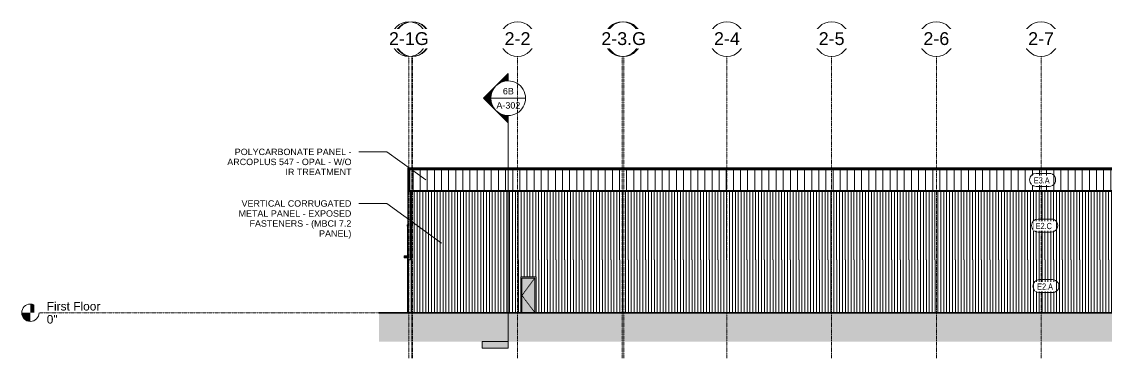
# Model space of a CAD drawing. Header units: inches. Extents: x 20273 to 40520, y -355 to 835.
# Drawn here: x 34483 to 37479, y -126 to 805 of the extents above; entities that cross this region are included whole.
import ezdxf

# ---------------------------------------------------------------- set-up
doc = ezdxf.new("R2010")
doc.units = ezdxf.units.IN
doc.header["$MEASUREMENT"] = 0
doc.linetypes.add('Dash 1_16_', pattern=[0.12499999999999999, 0.06249999999999999, -0.06249999999999999])
doc.linetypes.add('Grid Line 1_2_', pattern=[0.8749999999999999, 0.4999999999999999, -0.125, 0.125, -0.125])
for name, color, linetype, lineweight in [('A-ANNO-KEYN', 231, 'Continuous', 9), ('A-DOOR', 31, 'Continuous', 13), ('A-DOOR-FRAM', 31, 'Continuous', 9), ('A-FLOR-LEVL', 51, 'Continuous', 9), ('A-GLAZ-CWMG', 51, 'Continuous', 13), ('A-ROOF', 132, 'Continuous', 13), ('A-ROOF-PATT', 132, 'Continuous', 13), ('A-WALL', 113, 'Continuous', 13), ('A-WALL-IDEN', 211, 'Continuous', 9), ('A-WALL-PATT', 111, 'Continuous', 13), ('C-TOPO', 7, 'Continuous', 13), ('G-ANNO-SYMB', 111, 'Continuous', 9), ('S-BEAM', 12, 'Continuous', 13), ('S-GRID', 1, 'Continuous', 9), ('S-GRID-IDEN', 1, 'Continuous', 9)]:
    doc.layers.add(name, color=color, linetype=linetype, lineweight=lineweight)
doc.styles.add('Arial', font='arial.ttf', dxfattribs={"height": 23.60479041916165})
doc.styles.add('Arial_1', font='arial.ttf', dxfattribs={"height": 35.40718562874248})
doc.styles.add('Arial_2', font='arial.ttf', dxfattribs={"height": 17.70359281437124})
doc.styles.add('Century Gothic', font='GOTHIC.TTF', dxfattribs={"width": 0.8, "height": 17.24534161490682})
pattern_1 = [(90, (-88111.951, 0), (-8, 4.898587196589413e-16), [])]

# ---------------------------------------------------------------- blocks, each defined once
blk = doc.blocks.new('Rectangular Mullion - Profile_Polycarbonate_Upper and left-1768104-Elevation - North')
at = {"layer": 'A-GLAZ-CWMG'}
blk.add_hatch(color=256, dxfattribs=at).paths.add_polyline_path([(-22994.98130365696, 395.4854589171823), (-22784.14022535338, 395.4854589171823), (-22784.14022535338, 398.2354589171825), (-26278.64022535337, 398.2354589171825), (-26278.64022535337, 395.4854589171823), (-23556.46530365697, 395.4854589171823)], flags=0)
for p, q in [((-26278.64022535337, 395.4854589171818), (-26278.64022535337, 398.2354589171818)), ((-26278.64022535337, 398.2354589171818), (-22784.14022535339, 398.2354589171818)), ((-26278.64022535337, 395.4854589171818), (-22784.14022535339, 395.4854589171818)), ((-22784.14022535339, 398.2354589171818), (-22784.14022535339, 395.4854589171818))]:
    blk.add_line(p, q, dxfattribs=at)
blk = doc.blocks.new('Rectangular Mullion - Profile_Polycarbonate_Lower-1768105-Elevation - North')
at = {"layer": 'A-GLAZ-CWMG'}
blk.add_hatch(color=256, dxfattribs=at).paths.add_polyline_path([(-24679.43330365696, 335.5177501615204), (-22784.14022535337, 335.5177501615204), (-22784.14022535337, 338.26775016152), (-26278.64022535336, 338.26775016152), (-26278.64022535336, 335.5177501615204), (-25240.91730365696, 335.5177501615204)], flags=0)
for p, q in [((-26278.64022535336, 335.5177501615204), (-26278.64022535336, 338.2677501615204)), ((-22784.14022535338, 338.2677501615204), (-26278.64022535336, 338.2677501615204)), ((-22784.14022535338, 335.5177501615204), (-26278.64022535336, 335.5177501615204)), ((-22784.14022535338, 338.2677501615204), (-22784.14022535338, 335.5177501615204))]:
    blk.add_line(p, q, dxfattribs=at)
blk = doc.blocks.new('Rectangular Mullion - Profile_Polycarbonate_right-1766190-Elevation - North')
at = {"layer": 'A-GLAZ-CWMG'}
blk.add_hatch(color=256, dxfattribs=at).paths.add_polyline_path([(-26278.64022535336, 335.5177501615214), (-26278.64022535336, 398.2354589171825), (-26281.39022535337, 398.2354589171825), (-26281.39022535337, 335.5177501615214)], flags=0)
for p, q in [((-26281.39022535337, 398.2354589171818), (-26278.64022535337, 398.2354589171818)), ((-26281.39022535337, 335.5177501615204), (-26281.39022535337, 398.2354589171818)), ((-26278.64022535337, 335.5177501615204), (-26278.64022535337, 398.2354589171818)), ((-26278.64022535337, 335.5177501615204), (-26281.39022535337, 335.5177501615204))]:
    blk.add_line(p, q, dxfattribs=at)
blk = doc.blocks.new('columns and girder2 - one-1334686-Elevation - North')
at = {"layer": 'S-BEAM'}
h = blk.add_hatch(color=256, dxfattribs=at)
h.paths.add_polyline_path([(-25697.39022535361, 335.0000000000001), (-25696.39022535361, 335.0000000000001), (-25696.39022535361, 335.5177501615206), (-25697.39022535361, 335.5177501615206)], flags=0)
h.paths.add_polyline_path([(-25685.39022535361, 335.0000000000001), (-25685.39022535361, 335.5177501615206), (-25686.3902253536, 335.5177501615206), (-25686.3902253536, 335.0000000000001)], flags=0)
blk.add_hatch(color=256, dxfattribs=at).paths.add_polyline_path([(-25686.3902253536, 335.0000000000001), (-25686.3902253536, 335.5177501615206), (-25696.3902253536, 335.5177501615206), (-25696.3902253536, 335.0000000000001)], flags=0)
for p, q in [((-25697.39022535361, 334.9999999999998), (-25697.39022535361, 335.5177501615204)), ((-25696.3902253536, 335.51775016152), (-25696.3902253536, 334.9999999999994)), ((-25686.3902253536, 335.5177501615204), (-25686.3902253536, 334.9999999999998)), ((-25685.39022535361, 335.5177501615203), (-25685.39022535361, 334.9999999999996))]:
    blk.add_line(p, q, dxfattribs=at)
blk = doc.blocks.new('Single-Flush - 36_ x 96_-1048073-Elevation - North')
at = {"layer": 'A-DOOR'}
blk.add_hatch(color=256, dxfattribs=at).paths.add_polyline_path([(-25968.76522535359, 0), (-25932.76522535359, 0), (-25932.76522535359, 95.99999999999999), (-25968.76522535359, 95.99999999999999), (-25968.76522535359, 59.99999999999658)], flags=0)
at = {"layer": 'A-DOOR-FRAM', "lineweight": 13}
blk.add_hatch(color=256, dxfattribs=at).paths.add_polyline_path([(-25971.76522535359, 0), (-25968.76522535359, 0), (-25968.76522535359, 95.99999999999999), (-25932.76522535359, 95.99999999999999), (-25932.76522535359, 0), (-25929.76522535359, 0), (-25929.76522535359, 98.99999999999999), (-25971.76522535359, 98.99999999999999), (-25971.76522535359, 76.44425874120724)], flags=0)
at = {"layer": 'A-DOOR', "linetype": 'Dash 1_16_', "lineweight": 9}
for p in [(-25932.76522535359, 95.99999999999997), (-25932.76522535359, -1.773666454062932e-15)]:
    blk.add_line(p, (-25968.76522535359, 47.99999999999998), dxfattribs=at)
at = {"layer": 'A-DOOR-FRAM'}
for p, q in [((-25929.76522535359, 98.99999999999994), (-25971.76522535359, 98.99999999999994)), ((-25971.76522535359, 98.99999999999994), (-25971.76522535359, 0)), ((-25968.76522535359, 0), (-25968.76522535359, 96.00000000000007)), ((-25968.76522535359, 96.00000000000007), (-25932.76522535359, 96.00000000000007)), ((-25932.76522535359, 96.00000000000007), (-25932.76522535359, 0)), ((-25929.76522535359, 0), (-25929.76522535359, 98.99999999999994))]:
    blk.add_line(p, q, dxfattribs=at)
blk = doc.blocks.new('Girt_C - 8_D-1405508-Elevation - North')
at = {"layer": 'S-BEAM'}
blk.add_line((-26281.44491285339, 390.0394375628344), (-26281.44491285339, 389.6162454367583), dxfattribs=at)
blk = doc.blocks.new('HSS-Hollow Structural Section - HSS1-1_2X1-1_2X1_8 - Obsolete-1395972-Elevation - North')
at = {"layer": 'S-BEAM'}
for points in [[(-26294.39022536247, 152.8884874197126), (-26284.70272535371, 152.8884874197132), (-26284.70272535371, 153.110459774053), (-26294.39022536247, 153.0495651280694)], [(-26284.70272535371, 151.8533855559894), (-26284.70272535371, 152.8884874197132), (-26294.39022536247, 152.8884874197126), (-26294.39022536247, 151.8533855559893)], [(-26284.70272535371, 151.6119283966592), (-26284.70272535371, 151.8533855559894), (-26294.39022536247, 151.8533855559893), (-26294.39022536247, 151.6119283966591)], [(-26284.70272535371, 151.5687991523374), (-26284.70272535371, 151.6119283966592), (-26294.39022536247, 151.5687991523374)]]:
    blk.add_hatch(color=256, dxfattribs=at).paths.add_polyline_path(points, flags=0)
for p, q in [((-26284.70272535371, 153.1108291333406), (-26294.39022536247, 153.1108291333406)), ((-26294.39022536247, 152.8884874197136), (-26294.39022536247, 153.1106280062978)), ((-26294.39022536247, 151.8533855559899), (-26294.39022536247, 152.8884874197136)), ((-26294.39022536247, 151.6119283966593), (-26294.39022536247, 151.8533855559899)), ((-26294.39022536247, 151.5687991523374), (-26294.39022536247, 151.6119283966593)), ((-26294.39022536247, 151.5685980252942), (-26284.70272535371, 151.5685980252942))]:
    blk.add_line(p, q, dxfattribs=at)
blk = doc.blocks.new('Level - Level Head - Circle-15001-Elevation - North')
at = {"layer": 'A-FLOR-LEVL'}
h = blk.add_hatch(color=256, dxfattribs=at)
edge = h.paths.add_edge_path(flags=0)
edge.add_line((-27327.82474626639, -23.99999999999998), (-27327.82474626639, -1.06581410364015e-13))
edge.add_line((-27327.82474626639, -1.079136779935651e-13), (-27351.82474626639, -1.079136779935651e-13))
edge.add_arc((-27327.82474626639, 0), 24.00000000000001, 180.0000000000002, 269.9999999999997)
h = blk.add_hatch(color=256, dxfattribs=at)
edge = h.paths.add_edge_path(flags=0)
edge.add_line((-27327.82474626639, 7.24528162299766e-14), (-27303.82474626639, 7.245281622997649e-14))
edge.add_arc((-27327.82474626639, -1.48803721005876e-15), 24.00000000000004, 4.452776554048924e-14, 90.0000000000001)
edge.add_line((-27327.82474626639, 23.99999999999998), (-27327.82474626639, 7.105427357601002e-14))
blk.add_circle((-27327.82474626639, 0), 24, dxfattribs=at)
blk = doc.blocks.new('Grid - Grid Head - Circle-14747-Elevation - North')
at = {"layer": 'S-GRID-IDEN'}
blk.add_circle((-23085.89022535334, 756.7690798906833), 48, dxfattribs=at)
blk = doc.blocks.new('Section - 3_32_ x 3_8_-18514-Elevation - North')
at = {"layer": 'G-ANNO-SYMB'}
blk.add_hatch(color=256, dxfattribs=at).paths.add_polyline_path([(-22946.15560031373, -79.66080684492678), (-22874.15560031373, -79.66080684492744), (-22874.15560031373, -97.66080684492741), (-22946.15560031373, -97.66080684492675)], flags=0)
for p, q in [((-22946.15560031373, -79.66080684492678), (-22946.15560031373, -97.66080684492675)), ((-22874.15560031373, -79.66080684492744), (-22946.15560031373, -79.66080684492678)), ((-22874.15560031373, -97.66080684492741), (-22874.15560031373, -79.66080684492744)), ((-22946.15560031373, -97.66080684492675), (-22874.15560031373, -97.66080684492741))]:
    blk.add_line(p, q, dxfattribs=at)
blk = doc.blocks.new('Section - Section Head - Filled-1526-Elevation - North')
at = {"layer": 'G-ANNO-SYMB'}
h = blk.add_hatch(color=256, dxfattribs=at)
edge = h.paths.add_edge_path(flags=0)
edge.add_arc((-22874.15560031373, 593.1570754422743), 48.06247118192713, 89.99999999999989, 132.0783950246226, ccw=False)
edge.add_line((-22874.15560031373, 641.2195466242015), (-22874.15560031373, 661.0393264361826))
edge.add_line((-22874.15560031373, 661.0393264361826), (-22906.36451102701, 628.8304157229087))
h = blk.add_hatch(color=256, dxfattribs=at)
edge = h.paths.add_edge_path(flags=0)
edge.add_line((-22908.09672581069, 627.0982009392283), (-22942.03785130764, 593.1570754422743))
edge.add_line((-22942.03785130764, 593.1570754422743), (-22922.15560031373, 593.1570754422742))
edge.add_arc((-22874.15560031373, 593.1570754422736), 48.00000000000296, 135.0000000000001, 179.9999999999997, ccw=False)
h = blk.add_hatch(color=256, dxfattribs=at)
edge = h.paths.add_edge_path(flags=0)
edge.add_arc((-22874.15560031373, 593.157075442274), 47.99999999999965, 180, 224.9999999999983, ccw=False)
edge.add_line((-22922.15560031373, 593.1570754422743), (-22942.03785130764, 593.1570754422744))
edge.add_line((-22942.03785130764, 593.1570754422744), (-22908.09672581069, 559.21594994532))
h = blk.add_hatch(color=256, dxfattribs=at)
edge = h.paths.add_edge_path(flags=0)
edge.add_line((-22906.36451102701, 557.4837351616394), (-22874.15560031373, 525.2748244483653))
edge.add_line((-22874.15560031373, 525.2748244483653), (-22874.15560031373, 545.0946042603464))
edge.add_arc((-22874.15560031373, 593.1570754422738), 48.06247118192778, 227.9216049753765, 270, ccw=False)
for p, q in [((-22942.03785130764, 593.1570754422744), (-22874.15560031373, 661.0393264361825)), ((-22906.36451102701, 628.8304157229087), (-22874.15560031373, 661.0393264361826)), ((-22874.15560031373, 641.157075442274), (-22874.15560031373, 661.0393264361825)), ((-22874.15560031373, 661.0393264361826), (-22874.15560031373, 641.2195466242015)), ((-22942.03785130764, 593.1570754422743), (-22908.09672581069, 627.0982009392283)), ((-22942.03785130764, 593.1570754422744), (-22874.15560031373, 525.2748244483657)), ((-22922.15560031373, 593.1570754422742), (-22942.03785130764, 593.1570754422743)), ((-22908.09672581069, 559.21594994532), (-22942.03785130764, 593.1570754422744)), ((-22942.03785130764, 593.1570754422744), (-22922.15560031373, 593.1570754422743)), ((-22874.15560031373, 525.2748244483653), (-22906.36451102701, 557.4837351616394)), ((-22874.15560031373, 545.1570754422742), (-22874.15560031373, 525.2748244483657)), ((-22874.15560031373, 545.0946042603464), (-22874.15560031373, 525.2748244483653))]:
    blk.add_line(p, q, dxfattribs=at)
for centre, radius, start, end in [((-22874.15560031373, 593.157075442274), 47.99999999999977, 89.9999999999998, 269.9999999999994), ((-22874.15560031373, 593.1570754422743), 48.06247118192713, 89.99999999999953, 132.0783950246223), ((-22874.15560031373, 593.157075442274), 48, 269.9999999999996, 90), ((-22874.15560031373, 593.1570754422736), 48.00000000000296, 134.9999999999997, 179.9999999999993), ((-22874.15560031373, 593.157075442274), 47.99999999999965, 179.9999999999996, 224.9999999999979), ((-22874.15560031373, 593.1570754422738), 48.06247118192778, 227.9216049753762, 269.9999999999996)]:
    blk.add_arc(centre, radius, start, end, dxfattribs=at)
blk = doc.blocks.new('Wall Tag - 1_4_-1369832-Elevation - North')
at = {"layer": 'A-WALL-IDEN', "color": 153}
for p, q in [((-24541.4308711065, 259.212418069432), (-24505.4308711065, 259.2124180694319)), ((-24505.4308711065, 259.2124180694319), (-24541.4308711065, 259.212418069432)), ((-24541.4308711065, 223.212418069432), (-24505.4308711065, 223.2124180694319)), ((-24541.4308711065, 223.212418069432), (-24505.4308711065, 223.2124180694319))]:
    blk.add_line(p, q, dxfattribs=at)
for centre, radius, start, end in [((-24541.4308711065, 241.212418069432), 17.99999999999992, 89.99999999999986, 269.9999999999995), ((-24541.4308711065, 241.212418069432), 17.99999999999992, 89.99999999999986, 269.9999999999995), ((-24505.4308711065, 241.212418069432), 18, 269.9999999999996, 90), ((-24505.4308711065, 241.212418069432), 17.99999999999994, 269.9999999999996, 89.99999999999997)]:
    blk.add_arc(centre, radius, start, end, dxfattribs=at)

msp = doc.modelspace()

# ---------------------------------------------------------------- hatches: boundary and pattern name
at = {"layer": 'A-ROOF', "lineweight": 5}
for points in [[(36593.76885019321, 398.6480289464604), (39057.04692849661, 398.6480289464604), (39057.04692849661, 400.6497643047045), (35550.29592849655, 400.6497643047045), (35550.29592849655, 398.6480289464604), (36313.02685019321, 398.6480289464604)], [(35549.98342849646, 155.3991405669135), (35549.98342849646, 157.3480861368316), (35540.29592848771, 157.3480861368289), (35540.29592848771, 155.3991405669135)]]:
    msp.add_hatch(color=256, dxfattribs=at).paths.add_polyline_path(points, flags=0)
at = {"layer": 'A-ROOF-PATT', "lineweight": 9}
h = msp.add_hatch(dxfattribs=at)
h.set_pattern_fill('FP_39', color=8, style=0, pattern_type=2)
h.set_pattern_definition([(90, (-61834.68599999999, 1277.065), (-36.188, 2.215875918377221e-15), [])])
h.paths.add_polyline_path([(35550.29592849643, 343.9546008458119), (35550.79592849658, 343.9546008458119), (35550.79592849658, 398.4876195990707), (35563.29592849658, 398.4876195990707), (35563.29592849658, 398.2354589171825), (39053.29592849679, 398.2354589171818), (39053.29592849679, 387.6282445990391), (39053.54592849679, 387.6282445990391), (39053.54592849679, 398.6022029324044), (39056.04592849679, 398.6022029324044), (39056.04592849679, 343.9546008458119), (39057.04692849649, 343.9546008458119), (39057.04692849661, 398.6480289464604), (35550.29592849655, 398.6480289464604), (35550.29592849653, 388.9322587412077)], flags=0)
h = msp.add_hatch(dxfattribs=at)
h.set_pattern_fill('FP_38', color=8, style=0, pattern_type=2)
h.set_pattern_definition([(90, (-61834.68599999999, 1103.646), (-16.082, 9.847384911943867e-16), [])])
h.paths.add_polyline_path([(35549.98342849646, 153.1106280062984), (35549.98342849647, 153.8573117129531), (35540.29592848771, 153.8573117129531), (35540.29592848771, 153.1106280062984), (35548.54429682492, 153.1106280062984)], flags=0)
at = {"layer": 'A-WALL', "lineweight": 5}
msp.add_hatch(color=256, dxfattribs=at).paths.add_polyline_path([(35548.52762267028, 239.4558058261746), (35549.04592849646, 239.9741116523528), (35549.04592849646, 243.4341387421723), (35548.98342849646, 243.5000000000022), (35548.98342849646, 240.000000000002), (35548.48342849646, 239.4999999999977)], flags=0)
at = {"layer": 'A-WALL-PATT', "lineweight": 9}
h = msp.add_hatch(dxfattribs=at)
h.set_pattern_fill('FP_43', color=8, style=0, pattern_type=2)
h.set_pattern_definition([(90, (-88116.01400000001, 0), (-19.685, 1.205358612060782e-15), [])])
h.paths.add_polyline_path([(35556.04592849681, 338.2677501615203), (39050.54592849679, 338.2677501615203), (39050.54592849679, 395.4854589171823), (35556.04592849681, 395.4854589171823), (35556.04592849681, 388.9322587412077)], flags=0)
h = msp.add_hatch(dxfattribs=at)
h.set_pattern_fill('FP_47', color=8, style=0, pattern_type=2)
h.set_pattern_definition(pattern_1)
h.paths.add_polyline_path([(38699.33385019322, 146.2500000002032), (38761.92092849659, 146.2500000002032), (38761.92092849659, 168.0000000000007), (38905.92092849659, 168.0000000000007), (38905.92092849659, 146.2500000002032), (39040.79592849659, 146.2500000002032), (39040.79592849659, 187.1445272975577), (39050.79592849651, 186.7278606308944), (39050.79592849651, 187.6032944704579), (39054.4209284966, 187.452252803788), (39054.4209284966, 239.4999999987426), (39053.54592849679, 239.4999999987426), (39053.54592849679, 335.0000000000002), (35557.42092849658, 335.0000000000002), (35557.42092849658, 146.2500000002053), (38558.96285019322, 146.2500000002032)], flags=0)
h = msp.add_hatch(dxfattribs=at)
h.set_pattern_fill('FP_40', color=8, style=0, pattern_type=2)
h.set_pattern_definition([(270, (-87354.256, 100.524), (8, 4.898587196589413e-16), [])])
h.paths.add_polyline_path([(35549.98342849646, 173.1223924452588), (35550.79592849658, 173.1223924452588), (35550.79592849658, 241.7500000000025), (35549.98342849646, 241.7500000000025), (35549.98342849646, 173.2161424452547)], flags=0)
h = msp.add_hatch(dxfattribs=at)
h.set_pattern_fill('FP_50', color=8, style=0, pattern_type=2)
h.set_pattern_definition([(90, (-87846.98300000001, -191.25), (-193, -193), [48, -145]), (180, (-87846.98300000001, -191.25), (-2.363568322354392e-14, -193), [96, -97]), (270, (-87942.98300000001, -143.25), (-193, -193), [48, -145]), (180, (-87846.98300000001, -143.25), (-2.363568322354392e-14, -193), [96, -97]), (270, (-87943.48300000001, -143.25), (-193, -193), [48, -145]), (180, (-87943.48300000001, -143.25), (-2.363568322354392e-14, -193), [96, -97]), (90, (-88039.48300000001, -191.25), (-193, -193), [48, -145]), (180, (-87943.48300000001, -191.25), (-2.363568322354392e-14, -193), [96, -97]), (90, (-87894.73300000001, -143), (-193, -193), [48, -145]), (180, (-87846.60800000001, -143), (-2.363568322354392e-14, -193), [48.125, -144.875]), (180, (-87846.60800000001, -95), (-2.363568322354392e-14, -193), [48.125, -144.875]), (90, (-87991.23300000001, -143), (-193, -193), [48, -145]), (180, (-87895.23300000001, -143), (-2.363568322354392e-14, -193), [96, -97]), (270, (-87895.23300000001, -95), (-193, -193), [48, -145]), (180, (-87895.23300000001, -95), (-2.363568322354392e-14, -193), [96, -97]), (180, (-87991.73300000001, -143), (-2.363568322354392e-14, -193), [48, -145]), (270, (-87991.73300000001, -95), (-193, -193), [48, -145]), (180, (-87991.73300000001, -95), (-2.363568322354392e-14, -193), [48, -145]), (90, (-87846.98300000001, -94.75), (-193, -193), [48, -145]), (180, (-87846.98300000001, -94.75), (-2.363568322354392e-14, -193), [96, -97]), (270, (-87942.98300000001, -46.75), (-193, -193), [48, -145]), (180, (-87846.98300000001, -46.75), (-2.363568322354392e-14, -193), [96, -97]), (270, (-87943.48300000001, -46.75), (-193, -193), [48, -145]), (180, (-87943.48300000001, -46.75), (-2.363568322354392e-14, -193), [96, -97]), (90, (-88039.48300000001, -94.75), (-193, -193), [48, -145]), (180, (-87943.48300000001, -94.75), (-2.363568322354392e-14, -193), [96, -97]), (90, (-87894.73300000001, -46.5), (-193, -193), [48, -145]), (180, (-87846.60800000001, -46.5), (-2.363568322354392e-14, -193), [48.125, -144.875]), (180, (-87846.60800000001, 1.5), (-2.363568322354392e-14, -193), [48.125, -144.875]), (90, (-87991.23300000001, -46.5), (-193, -193), [48, -145]), (180, (-87895.23300000001, -46.5), (-2.363568322354392e-14, -193), [96, -97]), (270, (-87895.23300000001, 1.5), (-193, -193), [48, -145]), (180, (-87895.23300000001, 1.5), (-2.363568322354392e-14, -193), [96, -97]), (180, (-87991.73300000001, -46.5), (-2.363568322354392e-14, -193), [48, -145]), (270, (-87991.73300000001, 1.5), (-193, -193), [48, -145]), (180, (-87991.73300000001, 1.5), (-2.363568322354392e-14, -193), [48, -145])])
h.paths.add_polyline_path([(35550.79592849658, 0), (35550.79592849658, 173.1223924452588), (35549.98342849646, 173.1223924452588), (35549.98342849646, 0)], flags=0)
h = msp.add_hatch(dxfattribs=at)
h.set_pattern_fill('FP_47', color=8, style=0, pattern_type=2)
h.set_pattern_definition(pattern_1)
h.paths.add_polyline_path([(35751.5428501932, 0), (35853.67092849657, 0), (35853.67092849657, 146.25), (35550.79592849658, 146.25), (35550.79592849658, 0)], flags=0)
h = msp.add_hatch(dxfattribs=at)
h.set_pattern_fill('FP_42', color=8, style=0, pattern_type=2)
h.set_pattern_definition([(90, (-87815.701, 0), (-8, 4.898587196589413e-16), [])])
h.paths.add_polyline_path([(35904.92092849658, 0), (38591.45092849643, 0), (38591.45092849643, 95.99999999999999), (38711.45092849643, 95.99999999999999), (38711.45092849643, 0), (38761.92092849659, 0), (38761.92092849659, 146.2500000001037), (35853.67092849657, 146.2500000001037), (35853.67092849657, 0), (35862.92092849658, 0), (35862.92092849658, 98.99999999999999), (35904.92092849658, 98.99999999999999), (35904.92092849658, 76.44425874120724)], flags=0)
h.paths.add_polyline_path([(39050.79592849659, 0), (39050.79592849659, 146.2500000001037), (38905.92092849659, 146.2500000001037), (38905.92092849659, 0), (38911.92092849658, 0), (38911.92092849658, 98.99999999999999), (38989.92092849658, 98.99999999999999), (38989.92092849658, 0), (39048.56381022083, 0)], flags=0)
at = {"layer": 'C-TOPO', "lineweight": 9}
h = msp.add_hatch(dxfattribs=at)
h.set_pattern_fill('FP_37', color=8, style=0, pattern_type=2)
h.set_pattern_definition([(0, (-86297.685, 0), (48, 48), [48, -48]), (0, (-86297.685, 18), (48, 48), [48, -48]), (0, (-86297.685, 36), (48, 48), [48, -48]), (90, (-86291.685, 42), (-48, 48), [48, -48]), (90, (-86273.685, 42), (-48, 48), [48, -48]), (90, (-86255.685, 42), (-48, 48), [48, -48])])
h.paths.add_polyline_path([(38735.45092849644, -79.79974125879333), (38735.45092849644, 0), (35470.80085019321, 0), (35470.80085019321, -79.79974125879333), (38695.88529487172, -79.79974125879333)], flags=0)

# ---------------------------------------------------------------- linework, layer by layer
at = {"layer": 'A-ANNO-KEYN', "color": 153}
for p, q in [((35492.57818113378, 445.0944350279379), (35415.3666344768, 445.0944350279379)), ((35600.45742193179, 367.9774029764802), (35492.57818113378, 445.0944350279379)), ((35492.08624363355, 302.5059881689259), (35414.87469697656, 302.5059881689258)), ((35643.22373921746, 192.4384642110861), (35492.08624363355, 302.5059881689259))]:
    msp.add_line(p, q, dxfattribs=at)
at = {"layer": 'A-ROOF'}
for p, q in [((35550.29592849655, 400.649764304704), (35550.29592849643, 343.9546008458113)), ((35550.29592849655, 400.649764304704), (39057.04692849661, 400.649764304704)), ((39057.04692849661, 398.6480289464599), (35550.29592849655, 398.6480289464599)), ((35550.29592849643, 343.9546008458113), (35550.79592849658, 343.9546008458113)), ((35540.29592848771, 155.3991405669129), (35540.29592848771, 157.3480861368287)), ((35540.29592848771, 157.3480861368346), (35549.98342849643, 157.3480861368346)), ((35540.29592848771, 153.1202862926713), (35540.29592848771, 153.8573117129525))]:
    msp.add_line(p, q, dxfattribs=at)
at = {"layer": 'A-WALL'}
for p, q in [((35550.79592849658, 146.2500000002037), (35550.79592849658, 398.4876195990703)), ((35550.79592849658, 398.4876195990703), (35563.29592849658, 398.4876195990704)), ((35563.29592849658, 398.4876195990704), (35563.29592849658, 398.2354589171823)), ((39053.54592849679, 334.9999999999999), (35557.42092849658, 334.9999999999999)), ((35557.42092849658, 334.9999999999999), (35557.42092849658, 146.2500000002054)), ((35563.29592849658, 335.5177501615205), (35563.29592849658, 334.9999999999999)), ((35548.98342849646, 240.0000000000018), (35548.48342849646, 239.4999999999977)), ((35548.52762267028, 239.4558058261747), (35549.04592849646, 239.9741116523526)), ((35550.79592849658, 243.4050109000454), (35548.98342849646, 243.5000000000022)), ((35548.98342849646, 243.5000000000022), (35548.98342849646, 240.0000000000018)), ((35549.04592849646, 239.9741116523526), (35549.04592849646, 243.4341387421722)), ((35549.04592849646, 243.4341387421722), (35550.79592849658, 243.3424251284207)), ((35549.98342849646, 241.7500000000024), (35550.79592849658, 241.7500000000024)), ((35549.98342849646, 0), (35549.98342849646, 241.7500000000024)), ((35548.48342849646, 239.4999999999977), (35548.52762267028, 239.4558058261747)), ((35549.98342849646, 173.1223924452585), (35550.79592849658, 173.1223924452585)), ((35550.79592849658, 146.25), (35550.79592849658, 0)), ((35557.42092849658, 146.25), (35550.79592849658, 146.25))]:
    msp.add_line(p, q, dxfattribs=at)
at = {"layer": 'C-TOPO', "lineweight": 35}
for p, q in [((35470.80085019321, 0), (36375.60006739431, 0)), ((36375.60006739431, 0), (36382.80499214094, 0)), ((36382.80499214094, 0), (36392.33991139571, 0)), ((36392.33991139571, 0), (36404.32213249108, 0)), ((36404.32213249108, 0), (36418.87987809195, 0)), ((36418.87987809195, 0), (36436.15110679656, 0)), ((36436.15110679656, 0), (36456.28166761251, 0)), ((36456.28166761251, 0), (36479.42258152156, 0)), ((36479.42258152156, 0), (36505.7262016056, 0)), ((36505.7262016056, 0), (36535.34096198698, 0)), ((36535.34096198698, 0), (36568.40439114536, 0)), ((36568.40439114536, 0), (38617.34531963628, 0))]:
    msp.add_line(p, q, dxfattribs=at)
at = {"layer": 'C-TOPO'}
for p, q in [((35470.80085019321, 0), (36375.59923978579, 0)), ((36382.80627103579, 0), (36375.59923978579, 0)), ((36382.80627103579, 0), (36392.33947416079, 0)), ((36392.33947416079, 0), (36404.32189603579, 0)), ((36418.87951322329, 0), (36404.32189603579, 0)), ((36418.87951322329, 0), (36436.15295072329, 0)), ((36456.28283353579, 0), (36436.15295072329, 0)), ((36456.28283353579, 0), (36479.42150541079, 0)), ((36479.42150541079, 0), (36505.72716947329, 0)), ((36505.72716947329, 0), (36535.34045072329, 0)), ((36535.34045072329, 0), (36568.40490384829, 0)), ((38617.34484525454, 0), (36568.40490384829, 0))]:
    msp.add_line(p, q, dxfattribs=at)
at = {"layer": 'G-ANNO-SYMB'}
for p, q in [((35779.86919403396, 593.1570754422739), (35875.86919403396, 593.1570754422739)), ((35827.86919403395, 545.1570754422744), (35827.86919403395, -79.66080684492748))]:
    msp.add_line(p, q, dxfattribs=at)
at = {"layer": 'S-GRID', "linetype": 'Grid Line 1_2_'}
for p, q in [((35553.29592849685, -125.9202757096818), (35553.29592849685, 708.7690798906838)), ((35553.29592849685, -125.9202757096818), (35553.29592849685, 708.7690798906838)), ((35561.29592849685, -125.9202757096818), (35561.29592849685, 708.7690798906838)), ((35563.29592849685, -125.9202757096818), (35563.29592849685, 708.7690798906838)), ((35853.79592849685, -125.9202757096818), (35853.79592849685, 708.7690798906838)), ((35853.79592849685, -125.9202757096818), (35853.79592849685, 708.7690798906838)), ((36143.29592849685, -125.9202757096818), (36143.29592849685, 708.7690798906838)), ((36143.29592849685, -125.9202757096818), (36143.29592849685, 708.7690798906838)), ((36147.29592849686, -125.9202757096818), (36147.29592849686, 708.7690798906838)), ((36432.79592849685, -125.9202757096818), (36432.79592849685, 708.7690798906838)), ((36432.79592849685, -125.9202757096818), (36432.79592849685, 708.7690798906838)), ((36722.29592849685, -125.9202757096818), (36722.29592849685, 708.7690798906838)), ((36722.29592849685, -125.9202757096818), (36722.29592849685, 708.7690798906838)), ((37011.79592849685, -125.9202757096818), (37011.79592849685, 708.7690798906838)), ((37011.79592849685, -125.9202757096818), (37011.79592849685, 708.7690798906837)), ((37301.29592849682, -125.9202757096818), (37301.29592849682, 708.7690798906838)), ((37301.29592849684, -125.9202757096818), (37301.29592849684, 708.7690798906838))]:
    msp.add_line(p, q, dxfattribs=at)

# ---------------------------------------------------------------- block references
at = {"layer": 'A-DOOR'}
msp.add_blockref('Single-Flush - 36_ x 96_-1048073-Elevation - North', (61834.68615385018, 0), dxfattribs=at)
at = {"layer": 'A-FLOR-LEVL'}
msp.add_blockref('Level - Level Head - Circle-15001-Elevation - North', (61834.68615385018, 0), dxfattribs=at)
at = {"layer": 'A-GLAZ-CWMG'}
for name in ['Rectangular Mullion - Profile_Polycarbonate_right-1766190-Elevation - North', 'Rectangular Mullion - Profile_Polycarbonate_Upper and left-1768104-Elevation - North', 'Rectangular Mullion - Profile_Polycarbonate_Lower-1768105-Elevation - North']:
    msp.add_blockref(name, (61834.68615385018, 0), dxfattribs=at)
at = {"layer": 'A-WALL-IDEN', "color": 153}
for p in [(61828.93615385042, 126.2516045392491), (61834.68615385018, 0), (61838.12315384991, -167.50000000005)]:
    msp.add_blockref('Wall Tag - 1_4_-1369832-Elevation - North', p, dxfattribs=at)
at = {"layer": 'G-ANNO-SYMB'}
for name in ['Section - Section Head - Filled-1526-Elevation - North', 'Section - 3_32_ x 3_8_-18514-Elevation - North']:
    msp.add_blockref(name, (58702.02479434771, 0), dxfattribs=at)
at = {"layer": 'S-BEAM'}
for name, p in [('Girt_C - 8_D-1405508-Elevation - North', (61834.68615385018, 0)), ('columns and girder2 - one-1334686-Elevation - North', (61545.18615385018, 0)), ('columns and girder2 - one-1334686-Elevation - North', (61834.68615385018, 0)), ('columns and girder2 - one-1334686-Elevation - North', (62124.18615385018, 0)), ('HSS-Hollow Structural Section - HSS1-1_2X1-1_2X1_8 - Obsolete-1395972-Elevation - North', (61834.68615385018, 2.288512560615117)), ('HSS-Hollow Structural Section - HSS1-1_2X1-1_2X1_8 - Obsolete-1395972-Elevation - North', (61834.68615385018, 0))]:
    msp.add_blockref(name, p, dxfattribs=at)
at = {"layer": 'S-GRID-IDEN'}
for p in [(58639.18615385022, 0), (58939.68615385023, 0), (59229.18615385021, 0), (59518.68615385021, 0), (59808.18615385021, 0), (60097.68615385021, 0), (60387.18615385018, 0)]:
    msp.add_blockref('Grid - Grid Head - Circle-14747-Elevation - North', p, dxfattribs=at)

# ---------------------------------------------------------------- texts
at = {"layer": 'A-ANNO-KEYN', "char_height": 17.70359281437124, "attachment_point": 3, "line_spacing_factor": 0.9385317878468563, "style": 'Arial_2', "bg_fill": 3, "box_fill_scale": 1.25, "bg_fill_color": 0, "bg_fill_transparency": 0}
for s, insert, width in [('POLYCARBONATE PANEL -\\PARCOPLUS 547 - OPAL - W/O\\PIR TREATMENT', (35394.93576120325, 453.6365862698191), 408.8879999999996), ('VERTICAL CORRUGATED\\PMETAL PANEL - EXPOSED\\PFASTENERS - (MBCI 7.2\\PPANEL)', (35394.44382370303, 311.048139410807), 371.3039999999996)]:
    msp.add_mtext(s, dxfattribs=dict(at, insert=insert, width=width))
at = {"layer": 'G-ANNO-SYMB', "char_height": 17.70359281437124, "attachment_point": 2, "line_spacing_factor": 0.9385317878468563, "style": 'Arial_2'}
for s, insert, width in [('6B', (35828.48393399584, 621.4953245809785), 36.07199999999996), ('A-302', (35828.48393399584, 582.2228362023129), 78.62399999999991)]:
    msp.add_mtext(s, dxfattribs=dict(at, insert=insert, width=width))

# ---------------------------------------------------------------- next in the draw order: texts
at = {"layer": 'A-FLOR-LEVL', "insert": (34700.44179907157, 29.83730839434813), "char_height": 23.60479041916165, "width": 176.2559999999998, "attachment_point": 3, "line_spacing_factor": 0.9385317878468562, "style": 'Arial', "bg_fill": 3, "box_fill_scale": 1.25, "bg_fill_color": 0, "bg_fill_transparency": 0}
msp.add_mtext('First Floor', dxfattribs=at)
at = {"layer": 'A-WALL-IDEN', "char_height": 17.24534161490682, "attachment_point": 2, "line_spacing_factor": 0.9841166936790923, "style": 'Century Gothic', "bg_fill": 3, "box_fill_scale": 1.25, "bg_fill_color": 0, "bg_fill_transparency": 0}
for s, insert, width in [('E3.A', (37303.2382030068, 374.7452770573858), 47.51999999999995), ('E2.C', (37308.98820300657, 248.4936725181366), 49.24799999999994), ('E2.A', (37312.4252030063, 80.99367251808675), 47.51999999999995)]:
    msp.add_mtext(s, dxfattribs=dict(at, insert=insert, width=width))
at = {"layer": 'S-GRID-IDEN', "char_height": 35.40718562874248, "attachment_point": 2, "line_spacing_factor": 0.9385317878468563, "style": 'Arial_1', "bg_fill": 3, "box_fill_scale": 1.25, "bg_fill_color": 0, "bg_fill_transparency": 0}
for s, insert, width in [('1-1G', (35553.2867011948, 775.6428168005488), 130.8959999999998), ('1-2', (35853.7867011948, 775.6428168005488), 85.10399999999991), ('1-3', (36143.2867011948, 775.6428168005488), 85.10399999999991), ('1-4', (36432.7867011948, 775.6428168005488), 85.10399999999991), ('1-5', (36722.2867011948, 775.6428168005488), 85.10399999999991), ('1-6', (37011.7867011948, 775.6428168005488), 85.10399999999991), ('1-7', (37301.28670119476, 775.6428168005488), 85.10399999999991)]:
    msp.add_mtext(s, dxfattribs=dict(at, insert=insert, width=width))

# ---------------------------------------------------------------- next in the draw order: block references
at = {"layer": 'S-GRID-IDEN'}
for p in [(58647.18615385023, 0), (58939.68615385023, 0), (59229.18615385023, 0), (59518.68615385023, 0), (59808.18615385023, 0), (60097.68615385023, 0), (60387.18615385021, 0)]:
    msp.add_blockref('Grid - Grid Head - Circle-14747-Elevation - North', p, dxfattribs=at)

# ---------------------------------------------------------------- next in the draw order: texts
at = {"layer": 'A-FLOR-LEVL', "insert": (34582.14586058449, -6.225255760091862), "char_height": 23.60479041916165, "width": 35.71199999999996, "attachment_point": 3, "line_spacing_factor": 0.9385317878468562, "style": 'Arial', "bg_fill": 3, "box_fill_scale": 1.25, "bg_fill_color": 0, "bg_fill_transparency": 0}
msp.add_mtext('0"', dxfattribs=at)

# ---------------------------------------------------------------- next in the draw order: linework, layer by layer
at = {"layer": 'A-FLOR-LEVL', "linetype": 'Grid Line 1_2_'}
msp.add_line((34530.86140758377, 0), (40519.59800924073, 0), dxfattribs=at)

# ---------------------------------------------------------------- next in the draw order: texts
at = {"layer": 'S-GRID-IDEN', "char_height": 35.40718562874248, "width": 85.10399999999991, "attachment_point": 2, "line_spacing_factor": 0.9385317878468563, "style": 'Arial_1', "bg_fill": 3, "box_fill_scale": 1.25, "bg_fill_color": 0, "bg_fill_transparency": 0}
for s, insert in [('2-1', (35561.2867011948, 775.6428168005488)), ('2-2', (35853.7867011948, 775.6428168005488)), ('2-3', (36143.2867011948, 775.6428168005488)), ('2-4', (36432.7867011948, 775.6428168005488)), ('2-5', (36722.2867011948, 775.6428168005488)), ('2-6', (37011.7867011948, 775.6428168005486)), ('2-7', (37301.28670119478, 775.6428168005488))]:
    msp.add_mtext(s, dxfattribs=dict(at, insert=insert))

# ---------------------------------------------------------------- next in the draw order: block references
at = {"layer": 'S-GRID-IDEN'}
for p in [(58649.18615385023, 0), (59233.18615385023, 0)]:
    msp.add_blockref('Grid - Grid Head - Circle-14747-Elevation - North', p, dxfattribs=at)

# ---------------------------------------------------------------- next in the draw order: texts
at = {"layer": 'S-GRID-IDEN', "char_height": 35.40718562874248, "attachment_point": 2, "line_spacing_factor": 0.9385317878468563, "style": 'Arial_1', "bg_fill": 3, "box_fill_scale": 1.25, "bg_fill_color": 0, "bg_fill_transparency": 0}
for s, insert, width in [('1-1', (35563.2867011948, 775.6428168005488), 85.10399999999991), ('2-3.G', (36147.2867011948, 775.6428168005488), 147.3119999999998)]:
    msp.add_mtext(s, dxfattribs=dict(at, insert=insert, width=width))

# ---------------------------------------------------------------- next in the draw order: block references
at = {"layer": 'S-GRID-IDEN'}
msp.add_blockref('Grid - Grid Head - Circle-14747-Elevation - North', (58639.18615385022, 0), dxfattribs=at)

# ---------------------------------------------------------------- next in the draw order: texts
at = {"layer": 'S-GRID-IDEN', "insert": (35553.2867011948, 775.6428168005488), "char_height": 35.40718562874248, "width": 130.8959999999998, "attachment_point": 2, "line_spacing_factor": 0.9385317878468563, "style": 'Arial_1', "bg_fill": 3, "box_fill_scale": 1.25, "bg_fill_color": 0, "bg_fill_transparency": 0}
msp.add_mtext('2-1G', dxfattribs=at)

doc.saveas('drawing.dxf')
